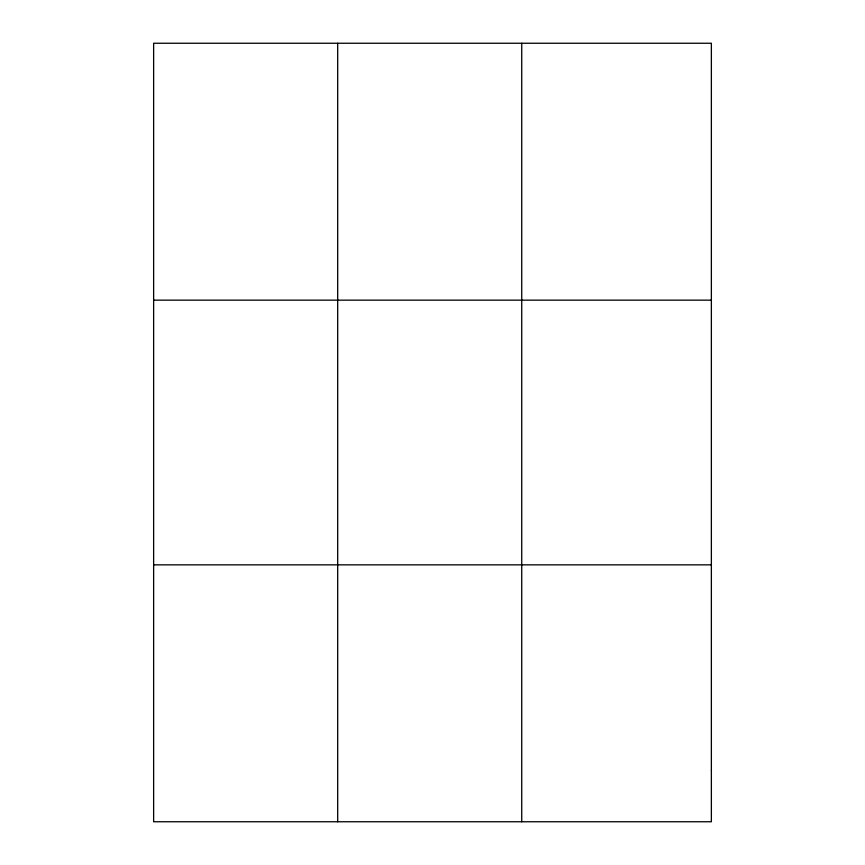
<?xml version="1.0" encoding="UTF-8"?>
<svg xmlns="http://www.w3.org/2000/svg" width="865" height="865" viewBox="0 0 865 865"><rect width="100%" height="100%" fill="white"/><g stroke="black" fill="none" stroke-linecap="round" stroke-linejoin="round"><path stroke-width="1.3" d="M337.685 43.25L337.685 821.75M521.736 43.25L521.736 821.75M153.635 300.155L711.365 300.155M153.635 564.845L711.365 564.845M711.365 770.369L711.365 821.75L153.635 821.75L153.635 43.25L711.365 43.25L711.365 770.369"/></g></svg>
